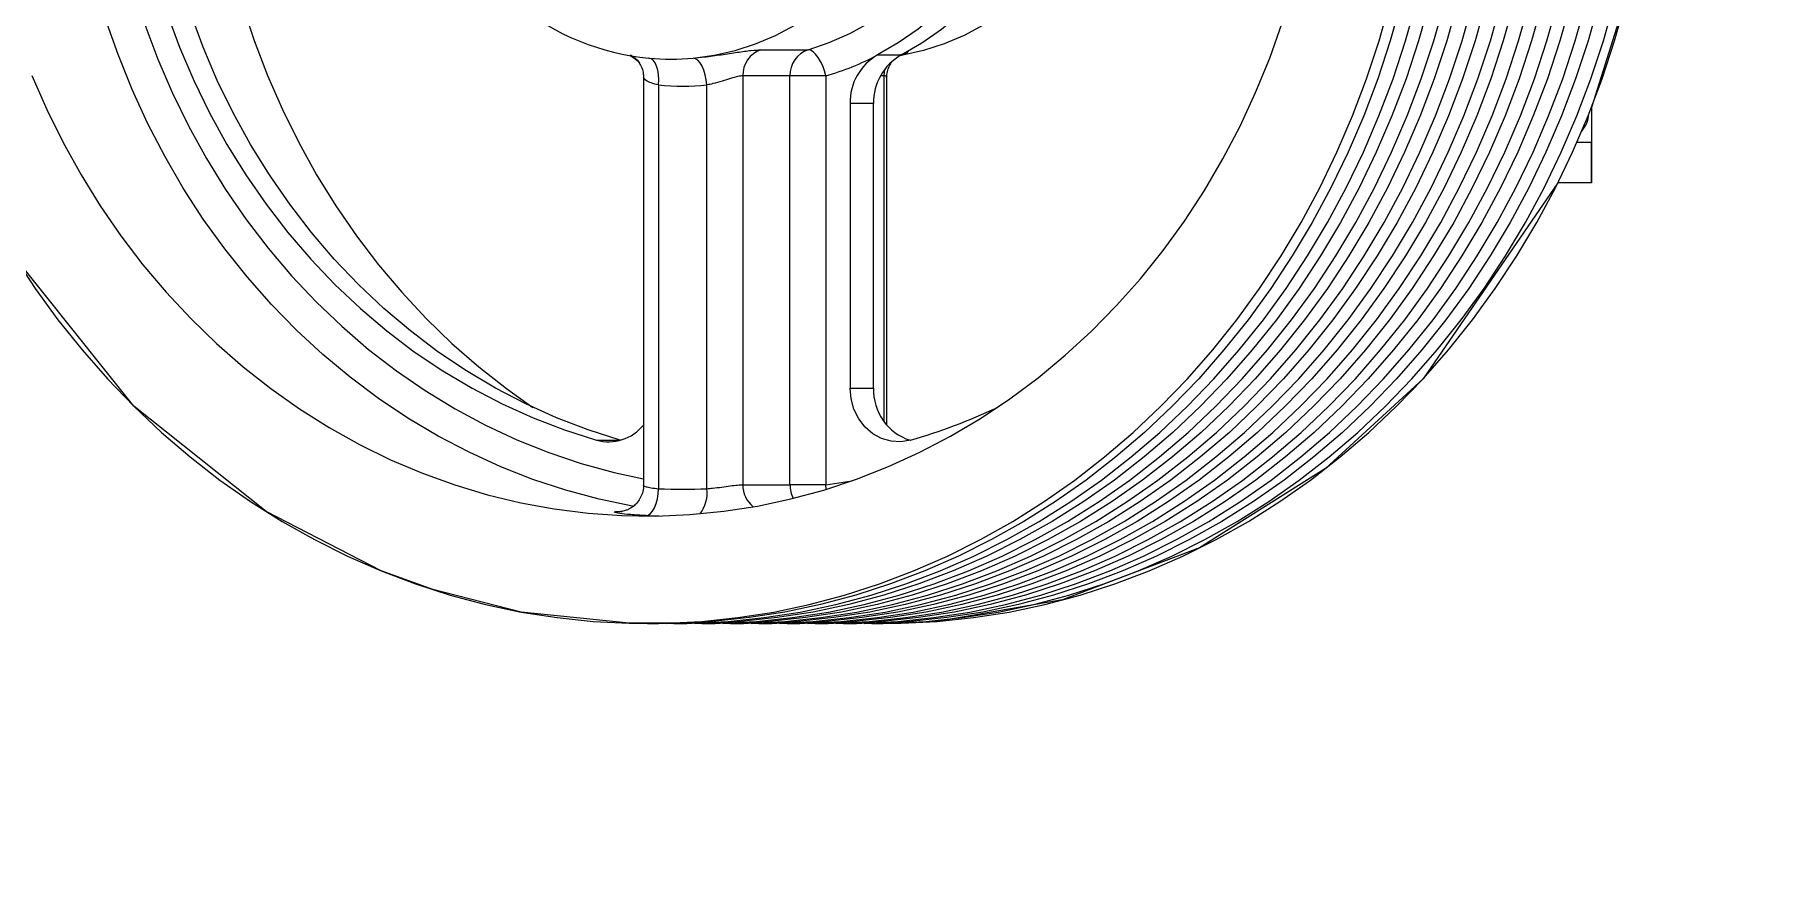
# Model space of a CAD drawing. Header units: millimetres. Extents: x 503 to 3464, y 400 to 5374.
# Drawn here: x 1750.3 to 2072, y 400 to 554.6 of the extents above; entities that cross this region are included whole.
import ezdxf

# ---------------------------------------------------------------- set-up
doc = ezdxf.new("R2010")
doc.units = ezdxf.units.MM

# ---------------------------------------------------------------- blocks, each defined once
blk = doc.blocks.new('*U12')
blk.add_wipeout([(0, -490), (0, 0), (696, 0), (696, 2736), (611.226, 2736), (604.722, 2738.404), (601.345, 2744.461), (585.891, 2774.891), (555.462, 2790.345), (549.404, 2793.722), (547, 2800.226), (547, 2820), (200, 2820), (200, 2805), (0, 2805), (0, 2940), (605, 2940), (605, 2952.956), (607.669, 2962.938), (614.962, 2970.255), (634.292, 2983.776), (661.26, 3013.874), (672.169, 3033.634), (683.4, 3073.506), (690.016, 3086.002), (703.242, 3091), (705, 3091), (705, 3099), (740, 3099), (740, 2943), (746, 2943), (746, 2904), (747.012, 2903.944), (749.343, 2909.157), (755, 2911.5), (760, 2911.5), (760, 2907.5), (756, 2907.5), (753.172, 2906.328), (752, 2903.5), (752, 2894.795), (755, 2894.795), (755, 2891.899), (761.657, 2889.556), (764, 2883.9), (764, 2879.899), (761.657, 2874.243), (756, 2871.9), (755, 2871.9), (755, 2866.096), (764, 2866.096), (764, 2863), (769, 2863), (769, 2844), (772, 2844), (772, 2832), (769, 2832), (769, 2813), (764, 2813), (764, 2809.903), (755, 2809.795), (755, 2804.1), (756.011, 2804.1), (761.657, 2801.757), (764, 2796.1), (764, 2792.1), (761.657, 2786.443), (756, 2784.1), (755, 2784.1), (755, 2780.436), (752, 2780.436), (752, 2772.5), (753.172, 2769.671), (756, 2768.5), (760, 2768.5), (760, 2764.5), (755, 2764.5), (749.343, 2766.843), (747, 2772), (746, 2772), (746, -207), (740, -207), (740, -221.04), (751.24, -268.532), (752.011, -285), (746.879, -327.231), (740, -348.96), (740, -363), (733.744, -363), (708.671, -399.456), (690.491, -416.148), (667.069, -430.923), (641.581, -440.58), (618.289, -444.604), (611.554, -444.956), (560.975, -444.956), (540.851, -442.85), (524.43, -438.668), (514.809, -435.208), (493.437, -424.147), (468.79, -404.57), (446.439, -376.601), (429.377, -340.1), (423.061, -314.834), (420.539, -284.9), (421.99, -262.313), (426.344, -240), (191.807, -240), (191.807, -490)])
at = {"color": 8, "linetype": 'Continuous', "lineweight": 25}
for p, q in [((561.937, -339.713), (561.264, -339.369)), ((608.403, -343.095), (607.716, -343.095)), ((608.403, -407.439), (608.403, -343.095)), ((597.554, -419.164), (602.363, -418.458)), ((597.608, -420.02), (597.554, -419.164)), ((559.132, -424.133), (559.613, -424.133)), ((559.132, -424.133), (559.641, -424.164))]:
    blk.add_line(p, q, dxfattribs=at)
at = {"color": 7, "linetype": 'Continuous', "lineweight": 25}
for p, q in [((585.472, -338.253), (594.239, -338.253)), ((607.184, -339.211), (611.568, -339.211)), ((563.619, -343.371), (563.619, -419.284)), ((582.101, -343.095), (582.101, -419.164)), ((590.869, -343.095), (582.101, -343.095)), ((590.869, -419.164), (590.869, -343.095)), ((597.554, -343.095), (590.869, -343.095)), ((597.554, -343.095), (597.554, -419.164)), ((608.909, -408.084), (608.909, -343.371)), ((566.427, -344.791), (566.427, -419.908)), ((575.415, -419.908), (575.415, -344.791)), ((602.048, -348.246), (602.048, -401.19)), ((606.432, -348.246), (602.048, -348.246)), ((606.432, -401.19), (606.432, -348.246)), ((740, -348.96), (740, -355.5)), ((740, -355.5), (737.277, -355.5)), ((740, -363), (740, -355.5)), ((740, -363), (733.744, -363)), ((602.048, -401.19), (606.432, -401.19)), ((554.862, -410.872), (559.245, -410.872)), ((582.101, -419.164), (590.869, -419.164)), ((597.554, -419.164), (590.869, -419.164)), ((564.346, -445), (566.428, -445)), ((569.277, -445), (571.689, -445)), ((574.538, -445), (576.949, -445)), ((579.798, -445), (582.209, -445)), ((585.059, -445), (587.47, -445)), ((590.319, -445), (592.73, -445)), ((595.58, -445), (597.991, -445)), ((600.84, -445), (603.251, -445)), ((606.101, -445), (608.183, -445))]:
    blk.add_line(p, q, dxfattribs=at)
blk.add_lwpolyline([(746, 2772), (746, -207), (740, -207), (740, -221.04), (751.24, -268.532), (752.011, -285), (746.879, -327.231), (740, -348.96), (740, -363), (733.744, -363), (708.671, -399.456), (690.491, -416.148), (667.069, -430.923), (641.581, -440.58), (618.289, -444.604), (611.554, -444.956), (560.975, -444.956), (540.851, -442.85), (524.43, -438.668), (514.809, -435.208), (493.437, -424.147), (468.79, -404.57), (446.439, -376.601)])
at = {"color": 7, "linetype": 'Continuous', "lineweight": 25, "flags": 128}
for points in [[(730.884, -329.422), (728.86, -336.578), (726.538, -343.621), (723.921, -350.534), (721.016, -357.304), (717.829, -363.915), (714.367, -370.352), (710.638, -376.601), (706.649, -382.65), (702.41, -388.483), (697.93, -394.089), (693.218, -399.456), (688.286, -404.57), (683.144, -409.422), (677.803, -414.001), (672.274, -418.295), (666.572, -422.297), (660.706, -425.997), (654.692, -429.387), (648.541, -432.459), (642.267, -435.208), (635.885, -437.626), (629.407, -439.709), (622.849, -441.452), (616.225, -442.85), (609.549, -443.902), (602.837, -444.604), (596.102, -444.956), (592.73, -445)], [(736.144, -329.422), (734.121, -336.578), (731.798, -343.621), (729.182, -350.534), (726.277, -357.304), (723.089, -363.915), (719.627, -370.352), (715.898, -376.601), (711.909, -382.65), (707.67, -388.483), (703.19, -394.089), (698.479, -399.456), (693.546, -404.57), (688.404, -409.422), (683.063, -414.001), (677.535, -418.295), (671.832, -422.297), (665.967, -425.997), (659.952, -429.387), (653.801, -432.459), (647.528, -435.208), (641.145, -437.626), (634.668, -439.709), (628.11, -441.452), (621.486, -442.85), (614.81, -443.902), (608.097, -444.604), (601.362, -444.956), (597.991, -445)], [(741.405, -329.422), (739.381, -336.578), (737.059, -343.621), (734.442, -350.534), (731.537, -357.304), (728.35, -363.915), (724.888, -370.352), (721.158, -376.601), (717.17, -382.65), (712.931, -388.483), (708.451, -394.089), (703.739, -399.456), (698.807, -404.57), (693.665, -409.422), (688.324, -414.001), (682.795, -418.295), (677.092, -422.297), (671.227, -425.997), (665.212, -429.387), (659.062, -432.459), (652.788, -435.208), (646.406, -437.626), (639.928, -439.709), (633.37, -441.452), (626.746, -442.85), (620.07, -443.902), (613.357, -444.604), (606.622, -444.956), (603.251, -445)], [(725.623, -329.422), (723.6, -336.578), (721.277, -343.621), (718.661, -350.534), (715.756, -357.304), (712.569, -363.915), (709.107, -370.352), (705.377, -376.601), (701.388, -382.65), (697.149, -388.483), (692.669, -394.089), (687.958, -399.456), (683.026, -404.57), (677.883, -409.422), (672.542, -414.001), (667.014, -418.295), (661.311, -422.297), (655.446, -425.997), (649.431, -429.387), (643.28, -432.459), (637.007, -435.208), (630.624, -437.626), (624.147, -439.709), (617.589, -441.452), (610.965, -442.85), (604.289, -443.902), (597.576, -444.604), (590.841, -444.956), (587.47, -445)], [(715.102, -329.422), (713.079, -336.578), (710.756, -343.621), (708.14, -350.534), (705.235, -357.304), (702.048, -363.915), (698.586, -370.352), (694.856, -376.601), (690.868, -382.65), (686.628, -388.483), (682.148, -394.089), (677.437, -399.456), (672.505, -404.57), (667.362, -409.422), (662.021, -414.001), (656.493, -418.295), (650.79, -422.297), (644.925, -425.997), (638.91, -429.387), (632.759, -432.459), (626.486, -435.208), (620.103, -437.626), (613.626, -439.709), (607.068, -441.452), (600.444, -442.85), (593.768, -443.902), (587.055, -444.604), (580.32, -444.956), (576.949, -445)], [(720.363, -329.422), (718.339, -336.578), (716.017, -343.621), (713.4, -350.534), (710.495, -357.304), (707.308, -363.915), (703.846, -370.352), (700.117, -376.601), (696.128, -382.65), (691.889, -388.483), (687.409, -394.089), (682.697, -399.456), (677.765, -404.57), (672.623, -409.422), (667.282, -414.001), (661.754, -418.295), (656.051, -422.297), (650.185, -425.997), (644.171, -429.387), (638.02, -432.459), (631.746, -435.208), (625.364, -437.626), (618.886, -439.709), (612.328, -441.452), (605.704, -442.85), (599.028, -443.902), (592.316, -444.604), (585.581, -444.956), (582.209, -445)], [(709.842, -329.422), (707.819, -336.578), (705.496, -343.621), (702.879, -350.534), (699.974, -357.304), (696.787, -363.915), (693.325, -370.352), (689.596, -376.601), (685.607, -382.65), (681.368, -388.483), (676.888, -394.089), (672.176, -399.456), (667.244, -404.57), (662.102, -409.422), (656.761, -414.001), (651.233, -418.295), (645.53, -422.297), (639.664, -425.997), (633.65, -429.387), (627.499, -432.459), (621.225, -435.208), (614.843, -437.626), (608.365, -439.709), (601.808, -441.452), (595.183, -442.85), (588.508, -443.902), (581.795, -444.604), (575.06, -444.956), (571.689, -445)], [(704.581, -329.422), (702.558, -336.578), (700.236, -343.621), (697.619, -350.534), (694.714, -357.304), (691.527, -363.915), (688.065, -370.352), (684.335, -376.601), (680.347, -382.65), (676.108, -388.483), (671.627, -394.089), (666.916, -399.456), (661.984, -404.57), (656.841, -409.422), (651.5, -414.001), (645.972, -418.295), (640.269, -422.297), (634.404, -425.997), (628.389, -429.387), (622.238, -432.459), (615.965, -435.208), (609.582, -437.626), (603.105, -439.709), (596.547, -441.452), (589.923, -442.85), (583.247, -443.902), (576.534, -444.604), (569.799, -444.956), (566.428, -445)], [(446.439, -376.601), (450.427, -382.65), (454.666, -388.483), (459.146, -394.089), (463.858, -399.456), (468.79, -404.57), (473.932, -409.422), (479.274, -414.001), (484.802, -418.295), (490.505, -422.297), (496.37, -425.997), (502.385, -429.387), (508.535, -432.459), (514.809, -435.208), (521.192, -437.626), (527.669, -439.709), (534.227, -441.452), (540.851, -442.85), (547.527, -443.902), (554.24, -444.604), (560.975, -444.956), (567.717, -444.956), (574.452, -444.604), (581.165, -443.902), (587.841, -442.85), (594.465, -441.452), (601.023, -439.709), (607.5, -437.626), (613.883, -435.208), (620.156, -432.459), (626.307, -429.387), (632.322, -425.997), (638.187, -422.297), (643.89, -418.295), (649.418, -414.001), (654.759, -409.422), (659.901, -404.57), (664.834, -399.456), (669.545, -394.089), (674.025, -388.483), (678.264, -382.65), (682.253, -376.601), (685.982, -370.352), (689.445, -363.915), (692.632, -357.304), (695.537, -350.534), (698.153, -343.621), (700.476, -336.578), (702.499, -329.422)], [(449.826, -343.013), (452.591, -349.341), (455.637, -355.507), (458.959, -361.495), (462.546, -367.29), (466.391, -372.877), (470.483, -378.242), (474.812, -383.371), (479.368, -388.252), (484.138, -392.872), (489.111, -397.219), (494.274, -401.284), (499.613, -405.054), (505.117, -408.521), (510.77, -411.676), (516.558, -414.511), (522.467, -417.019), (528.482, -419.193), (534.587, -421.029), (540.767, -422.52), (547.007, -423.665), (553.291, -424.459), (559.603, -424.901), (565.927, -424.989), (572.247, -424.724), (578.547, -424.106), (584.811, -423.136), (591.023, -421.818), (597.168, -420.154), (603.23, -418.148), (609.194, -415.806), (615.044, -413.134), (620.766, -410.138), (626.346, -406.826), (631.77, -403.206), (637.022, -399.287), (642.092, -395.081), (646.965, -390.595), (651.629, -385.843), (656.073, -380.837), (660.285, -375.588), (664.255, -370.11), (667.972, -364.418), (671.427, -358.525), (674.612, -352.446), (677.519, -346.196), (680.14, -339.792), (682.468, -333.25)], [(474.914, -331.367), (477.273, -337.731), (479.932, -343.948), (482.883, -350), (486.118, -355.87), (489.628, -361.54), (493.403, -366.996), (497.431, -372.222), (501.703, -377.203), (506.206, -381.926), (510.928, -386.376), (515.854, -390.543), (520.972, -394.413), (526.267, -397.976), (531.724, -401.223), (537.328, -404.144), (543.063, -406.73), (548.913, -408.975), (554.862, -410.872)], [(559.245, -410.872), (553.297, -408.975), (547.447, -406.73), (541.712, -404.144), (536.108, -401.223), (530.651, -397.976), (525.356, -394.413), (520.238, -390.543), (515.311, -386.376), (510.59, -381.926), (506.087, -377.203), (501.815, -372.222), (497.786, -366.996), (494.012, -361.54), (490.502, -355.87), (487.267, -350), (484.316, -343.948), (481.657, -337.731), (479.297, -331.367)], [(572.849, -339.809), (576.788, -339.264), (580.675, -338.37), (584.485, -337.132), (588.193, -335.557), (591.776, -333.657), (595.21, -331.443), (598.474, -328.93), (601.546, -326.133), (604.406, -323.071), (607.036, -319.764), (609.419, -316.233), (611.54, -312.5), (613.385, -308.59), (614.942, -304.528), (616.202, -300.34), (617.155, -296.053), (617.796, -291.695), (618.12, -287.294), (618.126, -282.878), (617.814, -278.475), (617.185, -274.115), (616.289, -270)], [(650.822, -268.033), (651.314, -269.825), (652.255, -274.115), (652.884, -278.475), (653.196, -282.878), (653.19, -287.294), (652.865, -291.695), (652.224, -296.053), (651.271, -300.34), (650.012, -304.528), (648.455, -308.59), (646.61, -312.5), (644.489, -316.233), (642.106, -319.764), (639.476, -323.071), (636.615, -326.133), (633.543, -328.93), (630.28, -331.443), (626.846, -333.657), (623.263, -335.557), (619.554, -337.132), (615.744, -338.37), (611.858, -339.264), (611.353, -339.354)], [(483.007, -270.727), (482.709, -274.454), (482.391, -281.482), (482.391, -288.518), (482.709, -295.546), (483.344, -302.547), (484.294, -309.503), (485.557, -316.398), (487.13, -323.213), (489.008, -329.932), (491.188, -336.538), (493.663, -343.013), (496.428, -349.341), (499.474, -355.507), (502.796, -361.495), (506.383, -367.29), (510.228, -372.877), (514.32, -378.242), (518.65, -383.371), (523.205, -388.252), (527.975, -392.872), (532.948, -397.219), (538.111, -401.284), (543.036, -404.776)], [(594.239, -338.253), (598.194, -336.919), (602.035, -335.221), (605.736, -333.172), (609.269, -330.787), (612.611, -328.081), (615.738, -325.075), (618.629, -321.788), (621.262, -318.244), (623.621, -314.467), (625.687, -310.485), (627.448, -306.324), (628.889, -302.015), (630.003, -297.586), (630.779, -293.07), (631.214, -288.496), (631.304, -283.899), (631.049, -279.31), (630.45, -274.76), (629.511, -270.281)], [(637.825, -280.164), (638, -284.993), (637.826, -289.822), (637.303, -294.62), (636.434, -299.355), (635.226, -303.998), (633.685, -308.517), (631.823, -312.883), (629.651, -317.069), (627.184, -321.046), (624.436, -324.79), (621.427, -328.275), (618.175, -331.479), (614.703, -334.383), (611.031, -336.965), (607.184, -339.211)], [(611.568, -339.211), (615.415, -336.965), (619.086, -334.383), (622.559, -331.479), (625.811, -328.275), (628.82, -324.79), (631.567, -321.046), (634.035, -317.069), (636.207, -312.883), (638.069, -308.517), (639.609, -303.998), (640.818, -299.355), (641.686, -294.62), (642.209, -289.822), (642.384, -284.993), (642.208, -280.164)], [(567.853, -444.992), (572.649, -444.956), (579.384, -444.604), (586.096, -443.902), (592.772, -442.85), (599.396, -441.452), (605.954, -439.709), (612.432, -437.626), (618.814, -435.208), (625.088, -432.459), (631.239, -429.387), (637.253, -425.997), (643.119, -422.297), (648.822, -418.295), (654.35, -414.001), (659.691, -409.422), (664.833, -404.57), (669.765, -399.456), (674.477, -394.089), (678.957, -388.483), (683.196, -382.65), (687.185, -376.601), (690.914, -370.352), (694.376, -363.915), (697.563, -357.304), (700.468, -350.534), (703.085, -343.621), (705.408, -336.578), (707.431, -329.422)], [(573.113, -444.992), (577.909, -444.956), (584.644, -444.604), (591.357, -443.902), (598.033, -442.85), (604.657, -441.452), (611.215, -439.709), (617.692, -437.626), (624.075, -435.208), (630.348, -432.459), (636.499, -429.387), (642.514, -425.997), (648.379, -422.297), (654.082, -418.295), (659.61, -414.001), (664.951, -409.422), (670.094, -404.57), (675.026, -399.456), (679.737, -394.089), (684.217, -388.483), (688.456, -382.65), (692.445, -376.601), (696.175, -370.352), (699.637, -363.915), (702.824, -357.304), (705.729, -350.534), (708.345, -343.621), (710.668, -336.578), (712.691, -329.422)], [(578.374, -444.992), (583.17, -444.956), (589.905, -444.604), (596.617, -443.902), (603.293, -442.85), (609.917, -441.452), (616.475, -439.709), (622.953, -437.626), (629.335, -435.208), (635.609, -432.459), (641.76, -429.387), (647.774, -425.997), (653.64, -422.297), (659.343, -418.295), (664.871, -414.001), (670.212, -409.422), (675.354, -404.57), (680.286, -399.456), (684.998, -394.089), (689.478, -388.483), (693.717, -382.65), (697.706, -376.601), (701.435, -370.352), (704.897, -363.915), (708.084, -357.304), (710.989, -350.534), (713.606, -343.621), (715.928, -336.578), (717.952, -329.422)], [(583.634, -444.992), (588.43, -444.956), (595.165, -444.604), (601.878, -443.902), (608.554, -442.85), (615.178, -441.452), (621.736, -439.709), (628.213, -437.626), (634.596, -435.208), (640.869, -432.459), (647.02, -429.387), (653.035, -425.997), (658.9, -422.297), (664.603, -418.295), (670.131, -414.001), (675.472, -409.422), (680.615, -404.57), (685.547, -399.456), (690.258, -394.089), (694.738, -388.483), (698.977, -382.65), (702.966, -376.601), (706.695, -370.352), (710.158, -363.915), (713.345, -357.304), (716.25, -350.534), (718.866, -343.621), (721.189, -336.578), (723.212, -329.422)], [(588.895, -444.992), (593.691, -444.956), (600.426, -444.604), (607.138, -443.902), (613.814, -442.85), (620.438, -441.452), (626.996, -439.709), (633.474, -437.626), (639.856, -435.208), (646.13, -432.459), (652.281, -429.387), (658.295, -425.997), (664.161, -422.297), (669.863, -418.295), (675.392, -414.001), (680.733, -409.422), (685.875, -404.57), (690.807, -399.456), (695.519, -394.089), (699.999, -388.483), (704.238, -382.65), (708.226, -376.601), (711.956, -370.352), (715.418, -363.915), (718.605, -357.304), (721.51, -350.534), (724.127, -343.621), (726.449, -336.578), (728.473, -329.422)], [(594.155, -444.992), (598.951, -444.956), (605.686, -444.604), (612.399, -443.902), (619.075, -442.85), (625.699, -441.452), (632.257, -439.709), (638.734, -437.626), (645.117, -435.208), (651.39, -432.459), (657.541, -429.387), (663.556, -425.997), (669.421, -422.297), (675.124, -418.295), (680.652, -414.001), (685.993, -409.422), (691.135, -404.57), (696.068, -399.456), (700.779, -394.089), (705.259, -388.483), (709.498, -382.65), (713.487, -376.601), (717.216, -370.352), (720.678, -363.915), (723.865, -357.304), (726.771, -350.534), (729.387, -343.621), (731.71, -336.578), (733.733, -329.422)], [(599.415, -444.992), (604.211, -444.956), (610.946, -444.604), (617.659, -443.902), (624.335, -442.85), (630.959, -441.452), (637.517, -439.709), (643.994, -437.626), (650.377, -435.208), (656.651, -432.459), (662.801, -429.387), (668.816, -425.997), (674.681, -422.297), (680.384, -418.295), (685.912, -414.001), (691.254, -409.422), (696.396, -404.57), (701.328, -399.456), (706.04, -394.089), (710.52, -388.483), (714.759, -382.65), (718.747, -376.601), (722.477, -370.352), (725.939, -363.915), (729.126, -357.304), (732.031, -350.534), (734.648, -343.621), (736.97, -336.578), (738.993, -329.422)], [(604.676, -444.992), (609.472, -444.956), (616.207, -444.604), (622.92, -443.902), (629.595, -442.85), (636.22, -441.452), (642.778, -439.709), (649.255, -437.626), (655.637, -435.208), (661.911, -432.459), (668.062, -429.387), (674.077, -425.997), (679.942, -422.297), (685.645, -418.295), (691.173, -414.001), (696.514, -409.422), (701.656, -404.57), (706.589, -399.456), (711.3, -394.089), (715.78, -388.483), (720.019, -382.65), (724.008, -376.601), (727.737, -370.352), (731.199, -363.915), (734.386, -357.304), (737.291, -350.534), (739.908, -343.621), (742.231, -336.578), (744.254, -329.422)], [(608.183, -445), (611.554, -444.956), (618.289, -444.604), (625.002, -443.902), (631.678, -442.85), (638.302, -441.452), (644.86, -439.709), (651.337, -437.626), (657.72, -435.208), (663.993, -432.459), (670.144, -429.387), (676.159, -425.997), (682.024, -422.297), (687.727, -418.295), (693.255, -414.001), (698.596, -409.422), (703.739, -404.57), (708.671, -399.456), (713.382, -394.089), (717.862, -388.483), (722.101, -382.65), (726.09, -376.601), (729.82, -370.352), (733.282, -363.915), (736.469, -357.304), (739.374, -350.534), (741.99, -343.621), (744.313, -336.578), (746.336, -329.422)], [(561.241, -339.365), (562.064, -339.902), (562.941, -340.636)], [(566.427, -344.791), (566.458, -343.819), (566.404, -342.885), (566.266, -342.023), (566.05, -341.268), (565.765, -340.648), (565.42, -340.188), (565.03, -339.905), (564.61, -339.809)], [(575.415, -344.791), (575.3, -343.819), (575.105, -342.885), (574.838, -342.023), (574.509, -341.268), (574.13, -340.648), (573.716, -340.188), (573.284, -339.905), (572.849, -339.809)], [(597.554, -343.095), (597.293, -342.15), (596.958, -341.242), (596.561, -340.405), (596.118, -339.672), (595.646, -339.07), (595.163, -338.622), (594.688, -338.347), (594.239, -338.253)], [(613.283, -410.872), (611.486, -411.177), (609.671, -411.073), (607.911, -410.566), (606.279, -409.674), (604.842, -408.435), (603.658, -406.9), (602.776, -405.132), (602.232, -403.202), (602.048, -401.19)], [(564.069, -424.904), (564.5, -424.808), (564.921, -424.524), (565.315, -424.062), (565.668, -423.44), (565.966, -422.683), (566.197, -421.819), (566.353, -420.882), (566.427, -419.908)]]:
    blk.add_lwpolyline(points, dxfattribs=at)
at = {"color": 8, "linetype": 'Continuous', "lineweight": 25, "flags": 128}
for points in [[(561.839, -423.213), (561.594, -423.169), (555.341, -421.851), (549.155, -420.182), (543.053, -418.168), (537.051, -415.814), (531.163, -413.124), (525.405, -410.107), (519.791, -406.77), (514.336, -403.121), (509.054, -399.17), (503.959, -394.927), (499.063, -390.402), (494.378, -385.608), (489.918, -380.556), (485.693, -375.26), (481.714, -369.734), (477.991, -363.99), (474.534, -358.044), (471.351, -351.911), (468.452, -345.608), (465.842, -339.149), (463.53, -332.551)], [(470.843, -333.519), (473.262, -340), (475.981, -346.333), (478.991, -352.5), (482.286, -358.485), (485.856, -364.271), (489.692, -369.843), (493.782, -375.185), (498.117, -380.284), (502.683, -385.125), (507.47, -389.696), (512.464, -393.983), (517.651, -397.977), (523.018, -401.664), (528.55, -405.037), (534.231, -408.085), (540.048, -410.801), (545.983, -413.176), (552.022, -415.205), (558.147, -416.883), (563.619, -418.068)], [(608.403, -343.095), (608.464, -342.275), (608.561, -341.784)]]:
    blk.add_lwpolyline(points, dxfattribs=at)
at = {"color": 7, "linetype": 'Continuous', "lineweight": 25}
for centre, radius, start, end in [((569.109, -293.65), 46.377, 231.60894, 264.4335), ((568.73, -295.574), 44.426, 264.67957, 275.32043), ((587.032, -342.933), 4.933, 108.43488, 181.87494), ((595.799, -342.933), 4.933, 108.43488, 181.87494), ((583.572, -294.551), 50.518, 286.06816, 297.86604), ((612.177, -348.026), 10.131, 119.52514, 181.24297), ((616.561, -348.026), 10.131, 119.52514, 181.24297), ((570.921, -296.48), 48.52, 264.68554, 275.31446), ((734.5, -350), 5, 317.80864, 357.31408), ((616.163, -401.601), 9.74, 177.58054, 252.46205), ((583.164, -306.187), 108.932, 286.05141, 295.1701), ((557.079, -402.69), 8.477, 254.83396, 320.48778), ((570.921, -310.795), 109.205, 267.64151, 272.35849), ((568.56, -317.212), 107.785, 267.61204, 268.92489)]:
    blk.add_arc(centre, radius, start, end, dxfattribs=at)
at = {"color": 8, "linetype": 'Continuous', "lineweight": 25}
for centre, radius, start, end in [((568.962, -420.676), 6.499, 323.15872, 6.79357), ((587.273, -419.24), 5.172, 179.15923, 231.27578), ((596.29, -419.181), 5.421, 179.82464, 207.73212)]:
    blk.add_arc(centre, radius, start, end, dxfattribs=at)
at = {"color": 7, "linetype": 'Continuous', "lineweight": 25}
for points, knots in [([(561.212, -339.211), (561.206, -339.208), (561.19, -339.202), (561.38, -339.29), (561.767, -339.535), (562.302, -339.992), (562.871, -340.688), (563.34, -341.617), (563.607, -342.549), (563.591, -343.151), (563.586, -343.372)], [0, 0, 0, 0, 0.0688175, 0.1892352, 0.3044452, 0.4259803, 0.5705215, 0.7317338, 0.9013486, 1, 1, 1, 1]), ([(572.849, -339.809), (573.528, -339.739), (575.195, -339.568), (578.116, -339.155), (581.14, -338.695), (583.776, -338.329), (584.903, -338.279), (585.472, -338.253)], [0, 0, 0, 0, 0.1451144, 0.3561884, 0.5683253, 0.7822745, 1, 1, 1, 1]), ([(608.932, -343.364), (608.924, -343.292), (608.877, -342.846), (609.06, -342.067), (609.345, -341.243), (609.614, -340.851), (609.7, -340.727)], [0, 0, 0, 0, 0.0761149, 0.4725796, 0.83197193, 1, 1, 1, 1]), ([(582.101, -343.095), (581.81, -343.123), (581.224, -343.181), (579.831, -343.586), (578.238, -344.084), (576.691, -344.529), (575.785, -344.715), (575.415, -344.791)], [0, 0, 0, 0, 0.2057161, 0.4144808, 0.6297616, 0.8490388, 1, 1, 1, 1]), ([(563.585, -419.285), (563.593, -419.458), (563.619, -420.042), (563.359, -420.977), (562.869, -421.976), (562.237, -422.761), (561.548, -423.344), (560.864, -423.744), (560.254, -423.987), (559.78, -424.109), (559.488, -424.157), (559.353, -424.169), (559.368, -424.168), (559.373, -424.168)], [0, 0, 0, 0, 0.0618766, 0.2096911, 0.3416607, 0.4613899, 0.5703541, 0.6683007, 0.7532634, 0.8253256, 0.8905702, 0.9595935, 1, 1, 1, 1]), ([(575.415, -419.908), (575.763, -419.876), (576.633, -419.797), (578.163, -419.606), (579.791, -419.383), (581.215, -419.202), (581.806, -419.177), (582.101, -419.164)], [0, 0, 0, 0, 0.1431214, 0.3587093, 0.5735638, 0.7870953, 1, 1, 1, 1]), ([(564.069, -424.904), (563.07, -424.852), (561.08, -424.749), (559.042, -424.512), (558.039, -424.29), (558.152, -424.153), (558.855, -424.139), (559.132, -424.133)], [0, 0, 0, 0, 0.2183792, 0.4351515, 0.6499314, 0.8622349, 1, 1, 1, 1])]:
    blk.add_open_spline(points, degree=3, knots=knots, dxfattribs=at)
at = {"color": 8, "linetype": 'Continuous', "lineweight": 25}
for points, knots in [([(612.717, -338.48), (612.776, -338.514), (612.98, -338.632), (612.5, -338.944), (611.593, -339.164), (611.314, -339.231)], [0, 0, 0, 0, 0.2185642, 0.7595887, 1, 1, 1, 1]), ([(566.427, -344.791), (565.942, -344.677), (564.966, -344.445), (564.046, -343.942), (563.587, -343.529), (563.663, -343.401), (563.68, -343.372)], [0, 0, 0, 0, 0.3002549, 0.6040054, 0.9109949, 1, 1, 1, 1]), ([(608.849, -343.372), (608.851, -343.286), (608.855, -343.123), (608.548, -343.104), (608.403, -343.095)], [0, 0, 0, 0, 0.5306657, 1, 1, 1, 1]), ([(563.679, -419.285), (563.663, -419.297), (563.59, -419.352), (564.043, -419.533), (564.975, -419.756), (565.944, -419.857), (566.427, -419.908)], [0, 0, 0, 0, 0.0914112, 0.3949042, 0.6978066, 1, 1, 1, 1])]:
    blk.add_open_spline(points, degree=3, knots=knots, dxfattribs=at)

msp = doc.modelspace()

# ---------------------------------------------------------------- block references
msp.add_blockref('*U12', (1300, 890))

doc.saveas('drawing.dxf')
